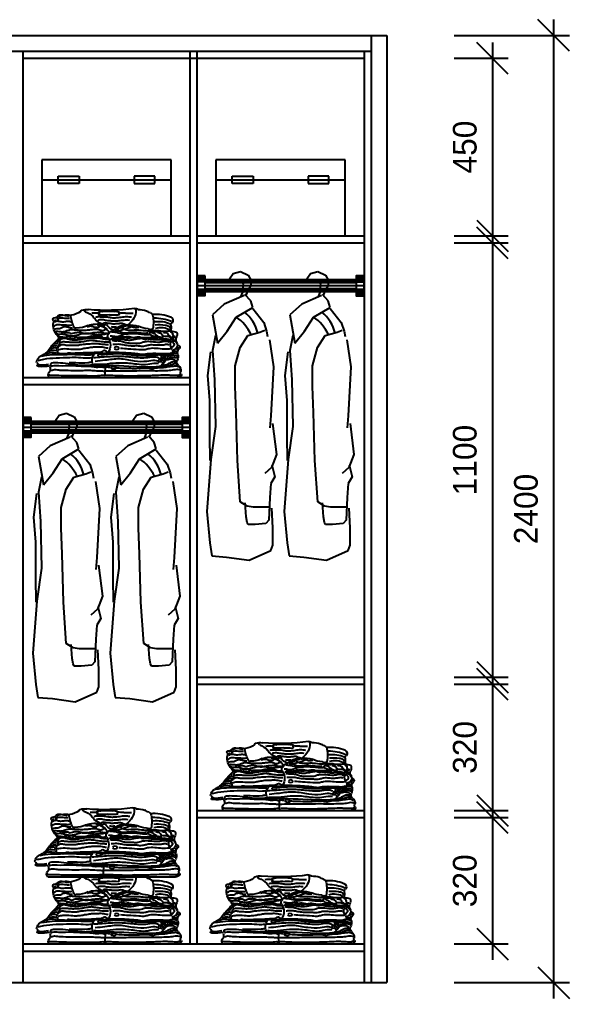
# Model space of a CAD drawing. Header units: millimetres. Extents: x 24776 to 57176, y -19492 to 15017.
# Drawn here: x 47528 to 48921, y -15086 to -12606 of the extents above; entities that cross this region are included whole.
import ezdxf

# ---------------------------------------------------------------- set-up
doc = ezdxf.new("R2010")
doc.units = ezdxf.units.MM
doc.header["$PDMODE"] = 3
doc.styles.add('RomanS', font='')
doc.styles.get('RomanS').set_extended_font_data('YouYuan')
doc.dimstyles.new('SC40', dxfattribs={"dimtxt": 60, "dimasz": 80, "dimexe": 40, "dimexo": 40, "dimgap": 40, "dimtad": 1, "dimdec": 0, "dimzin": 0, "dimdsep": 46, "dimtxsty": 'RomanS', "dimblk": 'OBLIQUE', "dimcen": 0, "dimdle": 40, "dimclrd": 9, "dimclre": 9, "dimclrt": 4, "dimadec": 0, "dimazin": 0, "dimtfac": 1, "dimtdec": 0, "dimtix": 1, "dimtmove": 2, "dimatfit": 1, "dimldrblk": 'DOT', "dimfxl": 1, "dimtolj": 1, "dimtzin": 0, "dimlwd": -1, "dimlwe": -1, "dimarcsym": 0})

# ---------------------------------------------------------------- blocks, each defined once
blk = doc.blocks.new('DGSDG')
at = {"color": 250}
blk.add_line((28855.8, 9393.3), (29179.5, 9393.3), dxfattribs=at)
at = {"color": 250, "extrusion": (0, 0, -1)}
for centre, major_axis, ratio, start_param, end_param in [((28899.5, 9528.9), (-38.6, 0), 0.6, 0.760482, 1.894535), ((28914.1, 9548.4), (4.71, 0), 0.6, 2.685317, 4.189149), ((28901.5, 9574.1), (40.1, 0), 0.6, 0.635897, 1.31071), ((28944.7, 9558.2), (11.3, 0), 0.6, 3.381071, 4.078779), ((28948.9, 9554.5), (18.8, 0), 0.6, 4.095246, 5.050311), ((28949.5, 9561.6), (4.3, 0), 0.6, 2.085511, 4.197675), ((28922.4, 9533.5), (-49.8, 0), 0.6, 2.096627, 2.654229), ((28999.9, 9761.1), (329.7, 0), 0.6, 1.351868, 1.707072), ((28971.6, 9530.6), (-44.4, 0), 0.6, 1.379843, 1.76175), ((28982.2, 9558.7), (-1.38, 0), 0.6, -0.42138, 2.094495), ((28966.8, 9555.3), (15, 0), 0.6, -0.348353, 0.265583), ((28983.2, 9552.4), (-2.1, 0), 0.6, 4.68468, 6.665416), ((28984.4, 9563.9), (7.66, 0), 0.6, 0.998025, 1.774457), ((28991.3, 9610.1), (-98.5, 0), 0.6, 4.536959, 4.793194), ((28991.3, 9558.9), (3.33, 0), 0.6, 3.76731, 4.712234), ((29004.1, 9513.6), (-79.9, 0), 0.6, 1.408843, 1.767886), ((29018.3, 9507.2), (-75.1, 0), 0.6, 1.439506, 1.7308), ((29031.4, 9589.2), (-49, 0), 0.6, -1.539129, -1.331046), ((29030.5, 9558.4), (2.26, 0), 0.6, 4.449789, 6.427564), ((29031, 9552.7), (1.8, 0), 0.6, 0.148047, 1.988463), ((29063.7, 9555.5), (-31.3, 0), 0.6, -0.159129, 0.145961), ((29046.1, 9600.5), (-73.7, 0), 0.6, 4.67242, 4.887647), ((29064.6, 9301.9), (424.3, 0), 0.6, 4.675804, 4.721218), ((28981.1, 9561.4), (-93.7, 0), 0.6, 3.111741, 3.818408), ((29073.1, 9563), (8.52, 0), 0.6, 4.533434, 5.74406), ((29068.8, 9564.2), (-6.23, 0), 0.6, 2.39785, 3.456917), ((29079.5, 9536.1), (49.2, 0), 0.6, -1.553735, -1.102052), ((29129.5, 9574.5), (-34.3, 0), 0.6, -1.025366, -0.630599), ((29101.9, 9549.4), (16, 0), 0.6, -0.909857, -0.035716), ((29124.6, 9514.3), (66.4, 0), 0.6, 4.584693, 5.329414), ((28887.7, 9533.1), (231.8, 0), 0.6, -0.119697, 0.119697), ((28961, 9526.1), (-95.8, 0), 0.6, -0.50542, 0.116526), ((28871.4, 9540.7), (7.02, 0), 0.6, 2.537605, 4.744275), ((28847.7, 9535.2), (18.6, 0), 0.6, -0.281717, 0.211732), ((29184.4, 9566.4), (-276.3, 0), 0.6, -0.28959, -0.11646), ((28922.5, 9547.7), (49.2, 0), 0.6, 0.881035, 1.537572), ((28976.7, 9503.1), (42.9, 0), 0.6, 4.149764, 5.079971), ((29034.1, 9562.2), (72, 0), 0.6, 2.193737, 2.794221), ((28965.5, 9502.6), (-41.8, 0), 0.6, 1.866978, 2.971877), ((28998.1, 9522.3), (8.35, 0), 0.6, 4.180699, 4.984857), ((28999.9, 9526), (2.05, 0), 0.6, -1.356278, 0.12301), ((29038.1, 9532.7), (38, 0), 0.6, 2.127745, 2.83641), ((29074.3, 9489), (69.3, 0), 0.6, 3.767111, 4.305288), ((29064.8, 9495.5), (-49.4, 0), 0.6, 0.525409, 1.275836), ((29049.2, 9524.9), (-4.48, 0), 0.6, 1.010019, 2.256322), ((29059.9, 9500.5), (-43.2, 0), 0.6, 1.437369, 2.079486), ((29119, 9496.7), (-79.7, 0), 0.6, 1.595934, 2.188731), ((29131.2, 9504.3), (52.1, 0), 0.6, 4.554845, 5.339055), ((29134.4, 9498.5), (47.9, 0), 0.6, 4.500863, 5.025449), ((29148.6, 9518.4), (-12.4, 0), 0.6, 1.613254, 3.291382), ((29148.4, 9537.8), (20.9, 0), 0.6, -0.797504, 0.468768), ((29028.5, 9520.6), (-135.7, 0), 0.6, 3.080155, 3.2658), ((29183.8, 9525.7), (20, 0), 0.6, 3.135456, 3.709418), ((28922.4, 9519.6), (-2.96, 0), 0.6, 4.099044, 6.00387), ((29031.9, 9498.5), (-28.2, 0), 0.6, -0.285248, 1.060306), ((28922.4, 9658.1), (-268.7, 0), 0.6, 4.152304, 4.325646), ((29113.5, 9547.6), (52.3, 0), 0.6, 1.703906, 2.244438), ((29105.5, 9510), (-11, 0), 0.6, 1.6711, 2.290225), ((29117.7, 9504.5), (7.34, 0), 0.6, 2.901634, 4.546018), ((29124.9, 9506), (15, 0), 0.6, 1.501023, 2.851737), ((29114.8, 9516.3), (-3.06, 0), 0.6, 3.013049, 5.443362), ((29115.8, 9505.7), (-2.52, 0), 0.6, 1.090784, 2.811329), ((27582.6, 25182.6), (-26167.8, 0), 0.6, 4.651954, 4.653738), ((29079.8, 9478.7), (-59.7, 0), 0.6, 2.268558, 2.54743), ((29138.3, 9503.9), (-27.1, 0), 0.6, 1.048937, 2.53218), ((29163.9, 9514.7), (-43.6, 0), 0.6, -1.095548, -0.653622), ((29164.7, 9495.6), (24.9, 0), 0.6, 4.648529, 5.288378), ((29138.4, 9501.8), (-41.2, 0), 0.6, 2.880196, 3.462908), ((29363.8, 9308.4), (-572.2, 0), 0.6, 0.494199, 0.564323), ((28873.7, 9464.4), (-16.5, 0), 0.6, 0.85469, 1.757629), ((28876.3, 9474.7), (9.38, 0), 0.6, 3.633387, 4.938674), ((28877.8, 9482.1), (-5.18, 0), 0.6, 0.850286, 1.77701), ((28818, 9483.9), (-63.9, 0), 0.6, 2.75662, 3.601404), ((28923.7, 9475), (86.9, 0), 0.6, -0.36745, 0.363063), ((29116.9, 9478.8), (-31.8, 0), 0.6, 1.859937, 2.423586), ((29171.9, 9513.3), (-48, 0), 0.6, -1.411439, -0.867678), ((29143.3, 9464.5), (44.9, 0), 0.6, -1.556128, -1.40779), ((29176.2, 9531.9), (72.7, 0), 0.6, 1.689356, 1.930986), ((29211.2, 9476.9), (48.6, 0), 0.6, 2.719778, 3.360369), ((29156.4, 9476.7), (15.7, 0), 0.6, -1.045558, 0.937478), ((29154.2, 9474.9), (26.4, 0), 0.6, -1.038806, 1.007372), ((29214.7, 9489.5), (37.9, 0), 0.6, 2.676453, 3.336194), ((29177.3, 9469.4), (9.49, 0), 0.6, -0.966487, 0.564903), ((28780.4, 9485.3), (83, 0), 0.6, 0.287078, 0.889587), ((28864.2, 9441.7), (-25.4, 0), 0.6, 0.800784, 1.942922), ((28866, 9452.5), (-16.6, 0), 0.6, 0.728775, 2.067696), ((28868.7, 9460.8), (-13.5, 0), 0.6, 0.726538, 2.003358), ((28880.9, 9464.9), (6.53, 0), 0.6, 2.597848, 3.685337), ((28861.8, 9458.8), (15.1, 0), 0.6, -0.463967, 0.250344), ((28880.6, 9456.2), (4.29, 0), 0.6, 1.465541, 3.285344), ((28923.5, 9855.5), (-671.1, 0), 0.6, 4.617037, 4.775549), ((29025.3, 9437.2), (61.4, 0), 0.6, 2.829197, 3.574148), ((28984.6, 9449.3), (6.28, 0.05), 0.426789, -0.012855, 6.27033), ((28997.9, 9511.6), (95.6, 0), 0.6, 1.492525, 1.6813), ((29026.9, 9342.5), (-187.9, 0), 0.6, 1.45589, 1.79537), ((29096.9, 9566.1), (-191.7, 0), 0.6, 4.579298, 4.860068), ((29128.2, 9434.8), (29.5, 0), 0.6, 4.513982, 5.313437), ((29151.8, 9460.7), (20, 0), 0.6, 0.887156, 1.921343), ((29169.7, 9441.2), (-13.9, 0), 0.6, 0.763018, 2.431857), ((29143.5, 9459.6), (-25, 0), 0.6, 2.773775, 3.718473), ((29172.7, 9450.2), (8.05, 0), 0.6, 4.04843, 5.876406), ((29173.4, 9455.2), (7.9, 0), 0.6, 4.288428, 5.61915), ((29168.3, 9460.3), (-12.8, 0), 0.6, 2.328385, 2.929411), ((29211.6, 9456.8), (30.8, 0), 0.6, 2.891341, 3.686208), ((29097.4, 9447.8), (84.7, 0), 0.6, -0.087329, 0.221676), ((29179.1, 9466.6), (5.28, 0), 0.6, 5.015104, 6.289783), ((28829.7, 9432.7), (-6.61, 0), 0.6, -0.397903, 0.397903), ((28858.2, 9432.6), (-34.7, 0), 0.6, 0.078736, 0.742902), ((28814.6, 9426.8), (-11.6, 0), 0.6, 2.464508, 3.57965), ((28849.3, 9425.8), (-9.25, 0), 0.6, 2.915659, 3.843526), ((28868.8, 9424.1), (-11.5, 0), 0.6, 0.434973, 1.699971), ((28873.3, 9351.5), (132.5, 0), 0.6, 4.689095, 5.09432), ((28945.6, 9477.4), (-89.8, 0), 0.6, 4.489445, 4.969591), ((28969.4, 9425.7), (2.55, 0), 0.6, 1.422134, 3.202642), ((28984.6, 9012.1), (-687, 0), 0.6, 1.549258, 1.694861), ((29159.3, 9435.5), (26, 0), 0.6, 2.813373, 3.61459), ((29136.3, 9449.2), (15, 0), 0.6, 0.137596, 1.618939), ((29136.1, 9430.1), (6.39, 0), 0.6, 4.645263, 6.666943), ((29139.5, 9433.9), (-6.91, 0), 0.6, 1.167222, 3.406747), ((29039.7, 9463.4), (120, 0), 0.6, 0.208869, 0.597279), ((29139.8, 9445.6), (-6.11, 0), 0.6, 2.096266, 4.098026), ((29145.7, 9438.3), (-3.59, 0), 0.6, 1.543998, 3.321229), ((29148.5, 9440.9), (3.53, 0), 0.6, 3.888267, 6.141131), ((29163.7, 9432.6), (-12.9, 0), 0.6, 0.743266, 2.730483), ((29168.9, 9433.9), (18, 0), 0.6, 4.021659, 5.327737), ((29202.3, 9432.1), (-23.5, 0), 0.6, -0.545346, 0.323874), ((29150.1, 9411.5), (39, 0), 0.6, -0.603745, 0.136334), ((28829.1, 9423.3), (-4.08, 0), 0.6, 4.490146, 6.504713), ((28838, 9459.1), (64.2, 0), 0.6, 1.280152, 1.695277), ((28879.5, 9400.7), (26.5, 0), 0.6, 2.818376, 3.75704), ((28800.5, 9412.9), (57.6, 0), 0.6, -0.210186, 0.087803), ((29158, 9408.2), (160.7, 0), 0.6, 3.009149, 3.289551), ((29018.5, 9417.5), (-6.72, 0.21), 0.395557, 3.180472, 9.463657), ((29102, 9522.6), (-172.1, 0), 0.6, 4.524584, 4.901969), ((29135.1, 9423.4), (-3.99, 0), 0.6, 3.379394, 4.956289), ((29179.5, 9399.8), (10.9, 0), 0.6, -0.332767, 1.570796), ((29199.4, 9405.7), (-11.5, 0), 0.6, -0.583665, 0.388495), ((28864.8, 9396.5), (-10.4, 0), 0.6, -0.533186, -0.130281)]:
    blk.add_ellipse(centre, major_axis=major_axis, ratio=ratio, start_param=start_param, end_param=end_param, dxfattribs=at)
for centre, major_axis in [((29021.7, 9491.9), (-5.69, 0)), ((29026.1, 9467.5), (-5.38, 0))]:
    blk.add_ellipse(centre, major_axis=major_axis, ratio=0.6, dxfattribs=at)
at = {"color": 250}
for points, knots in [([(28905.2, 9548), (28901.5, 9548.8), (28894.1, 9550.4), (28877, 9552.6), (28875.9, 9544.9), (28875.3, 9540.1)], [0, 0, 0, 0, 15.410178, 30.610672, 54.180189, 54.180189, 54.180189, 54.180189]), ([(28867.5, 9523.1), (28869.6, 9524.9), (28873.3, 9528.2), (28882.1, 9527.6), (28888.6, 9526.4), (28895.4, 9526.9), (28901.7, 9526.2), (28907.9, 9525.7), (28911.5, 9526.4), (28913.4, 9526.7)], [0, 0, 0, 0, 13.013827, 22.219279, 30.502364, 38.624822, 47.356106, 54.416336, 61.640547, 61.640547, 61.640547, 61.640547]), ([(28868.4, 9540.5), (28870.2, 9538.3), (28875.4, 9532.2), (28878, 9545.6), (28890, 9544.3), (28897.3, 9543.5), (28903, 9543.3), (28905.9, 9543.3), (28906.5, 9543.3)], [0, 0, 0, 0, 11.370141, 31.16063, 40.922585, 51.33831, 60.019146, 62.185134, 62.185134, 62.185134, 62.185134]), ([(28913.7, 9533), (28910.5, 9533.9), (28904.4, 9535.7), (28895.5, 9534.3), (28886.7, 9533.1), (28880, 9535.9), (28872, 9535.5), (28869.8, 9533.6), (28868.8, 9532.7)], [0, 0, 0, 0, 12.994576, 24.481301, 33.212585, 45.713197, 53.371012, 59.888902, 59.888902, 59.888902, 59.888902]), ([(28951.5, 9522), (28955.4, 9523.1), (28962.5, 9525.1), (28969.2, 9520.7), (28975.1, 9520.8), (28978.7, 9520.5), (28982.4, 9521.6), (28984.3, 9525.2), (28991.5, 9524.6), (28995.3, 9524), (28996.6, 9523.8)], [0, 0, 0, 0, 14.448424, 26.07306, 31.515, 35.846979, 39.478933, 45.924968, 56.195136, 61.187327, 61.187327, 61.187327, 61.187327]), ([(29064.2, 9545.7), (29062, 9546), (29055.5, 9546.8), (29043.8, 9547), (29031.9, 9544.2), (29021.4, 9543.8), (29014.1, 9543.9), (29006.5, 9545.3), (28997.3, 9546.9), (28986.5, 9546.1), (28978.8, 9547), (28974.5, 9546), (28973.3, 9545.4), (28972.8, 9545.1)], [0, 0, 0, 0, 8.283087, 25.0695, 42.929948, 55.431313, 64.112149, 70.285863, 85.26243, 99.341355, 110.712795, 113.628561, 116.335351, 116.335351, 116.335351, 116.335351]), ([(29059.8, 9537.6), (29057.1, 9538.2), (29053.2, 9538.9), (29046.7, 9538.2), (29041, 9537.8), (29034.8, 9536.8), (29029, 9536.2), (29021.4, 9536.4), (29014.7, 9536), (29006.5, 9536.8), (28999.9, 9537.4), (28991, 9539.5), (28983.5, 9539.4), (28979.5, 9537.9), (28978.8, 9537.6)], [0, 0, 0, 0, 10.513654, 14.879295, 24.7605, 31.984714, 39.106877, 46.687838, 60.225267, 64.054177, 77.85932, 85.224023, 99.884445, 103.041292, 103.041292, 103.041292, 103.041292]), ([(29046.8, 9527.2), (29044.7, 9528.3), (29041.2, 9530.1), (29034.8, 9530.1), (29030.8, 9528.8), (29026.3, 9529.2), (29021.8, 9528.4), (29016.5, 9528.2), (29012.2, 9529.9), (29006.6, 9529.5), (29001.2, 9531.1), (28994.9, 9531.8), (28992.4, 9529.9), (28991.2, 9529.6), (28991, 9529.6)], [0, 0, 0, 0, 10.275798, 16.773765, 22.426827, 26.758805, 33.346274, 39.844241, 45.675768, 52.196226, 59.56093, 68.76638, 72.232689, 73.443341, 73.443341, 73.443341, 73.443341]), ([(29081.5, 9519.7), (29078.9, 9519.5), (29073.3, 9519.1), (29065.4, 9520.3), (29061.6, 9525.2), (29053.8, 9522.7), (29051.2, 9524.9), (29050.3, 9525.7)], [0, 0, 0, 0, 9.761958, 21.351918, 27.936664, 38.22511, 43.583744, 43.583744, 43.583744, 43.583744]), ([(28868.4, 9514.8), (28870.2, 9516), (28873.8, 9518.5), (28882.8, 9516.6), (28887.6, 9520.4), (28893.2, 9522.7), (28899, 9522.2), (28903.5, 9520.9), (28906.9, 9519.6), (28909.5, 9519.4), (28911.4, 9519.4), (28913, 9519.4), (28914.1, 9519.4), (28914.7, 9519.4)], [0, 0, 0, 0, 9.638456, 18.843908, 29.671066, 35.984762, 43.58501, 50.127143, 54.969751, 58.263485, 59.887976, 62.053964, 64.219952, 64.219952, 64.219952, 64.219952]), ([(28870.1, 9507), (28870.6, 9508.4), (28871.4, 9510.8), (28877.5, 9510.2), (28881.9, 9510), (28886.2, 9509.2), (28890.2, 9509.2), (28895.1, 9510.1), (28900.4, 9512.1), (28905.9, 9514.5), (28912, 9514.9), (28916.9, 9514.6), (28921.2, 9513.9), (28928, 9513.6), (28938.4, 9513.4), (28950.9, 9513.3), (28961, 9514.7), (28969.7, 9515.4), (28976.1, 9515.9), (28982, 9515), (28985.1, 9513.4), (28988.8, 9512.2), (28993.1, 9512.4), (28995, 9514.3), (28998.3, 9515.5), (29001.3, 9515.8), (29003.1, 9515.8), (29003.5, 9515.8)], [0, 0, 0, 0, 7.748497, 12.62197, 20.279787, 25.271976, 29.062455, 35.236168, 43.966014, 52.695858, 59.818024, 66.338482, 71.33067, 76.234094, 91.94683, 110.365685, 123.006798, 130.664615, 143.130799, 147.072745, 152.928646, 158.261146, 162.626786, 167.219903, 171.39867, 176.650831, 178.275325, 178.275325, 178.275325, 178.275325]), ([(28872.7, 9505.3), (28874.7, 9504.6), (28878.7, 9503.1), (28888.8, 9502.2), (28889.1, 9510.4), (28895.2, 9507.4), (28899.7, 9506.5), (28906.1, 9508.7), (28911.5, 9503), (28919.9, 9507.6), (28927, 9507.9), (28933.3, 9508.1), (28937.1, 9507.2), (28940.8, 9506.1), (28944.7, 9504.5), (28949.2, 9504.4), (28954.5, 9504.2), (28958.6, 9505.2), (28963, 9506), (28966.9, 9507.3), (28971.5, 9507.1), (28976.1, 9507.5), (28980.2, 9508.1), (28984.8, 9508.1), (28988.5, 9507.6), (28991.1, 9506.9), (28992.7, 9506.1), (28996.3, 9505.8), (29000.5, 9504.8), (29005.5, 9506.4), (29007.8, 9505.4), (29009.2, 9504.9)], [0, 0, 0, 0, 9.139361, 18.360703, 30.592084, 36.645341, 40.587289, 48.781524, 59.214909, 68.177138, 82.625562, 86.416041, 91.552769, 97.606026, 101.970949, 109.093113, 113.966589, 121.850483, 125.274966, 131.106493, 138.166724, 141.995631, 148.583103, 153.998073, 158.990264, 162.622217, 164.574184, 166.806743, 176.075588, 180.421973, 185.95505, 185.95505, 185.95505, 185.95505]), ([(28876.6, 9499.4), (28877.3, 9500.3), (28880.2, 9504.1), (28891.1, 9503.6), (28899.3, 9501.5), (28906, 9499.1), (28914.5, 9498.8), (28922.7, 9499.8), (28929.6, 9501.6), (28936.4, 9503.6), (28943.7, 9505.4), (28952.5, 9505.9), (28960.8, 9504.9), (28967.3, 9503.2), (28972.4, 9501.4), (28979.9, 9501.8), (28989.5, 9502.3), (28997.3, 9503.6), (29001.4, 9504.3)], [0, 0, 0, 0, 6.311573, 24.793905, 30.625432, 40.797924, 53.299289, 61.582376, 72.039443, 81.001671, 90.253965, 101.676786, 113.252384, 121.499307, 128.538028, 134.494498, 149.204765, 164.832657, 164.832657, 164.832657, 164.832657]), ([(28877.2, 9498.3), (28879.8, 9497.3), (28884.7, 9495.3), (28892.1, 9496.5), (28900.1, 9492.1), (28899.6, 9501.9), (28906.8, 9496.9), (28912.1, 9498.5), (28917.1, 9497.1), (28923, 9500.6), (28924.1, 9492.6), (28930.2, 9496), (28935.3, 9495.3), (28941.4, 9495.6), (28947.8, 9495.2), (28954.5, 9496.1), (28959.6, 9499), (28966.4, 9498.1), (28971.7, 9497.6), (28975.7, 9496), (28979.2, 9494.9), (28982.9, 9494.6), (28988.7, 9494.9), (28995.8, 9493.2), (29001.4, 9494.5), (29003.5, 9495)], [0, 0, 0, 0, 11.144808, 20.951654, 27.493787, 39.637008, 46.420836, 54.543294, 59.446718, 65.278246, 76.035753, 81.86728, 87.282253, 95.404708, 104.61016, 111.30783, 120.511827, 128.652286, 135.349956, 140.924071, 146.256573, 150.08548, 154.417459, 168.05187, 176.547464, 176.547464, 176.547464, 176.547464]), ([(29117, 9494.4), (29110.6, 9493.9), (29095.9, 9492.6), (29074.3, 9497.6), (29050, 9488.6), (29040.4, 9503), (29027.1, 9494), (29017.3, 9498.3), (29011.5, 9498.3), (29009.6, 9498.3)], [0, 0, 0, 0, 23.881114, 54.864803, 85.309102, 102.364015, 119.972215, 134.551768, 141.611998, 141.611998, 141.611998, 141.611998]), ([(29026, 9521.2), (29024.5, 9521.1), (29021.7, 9521), (29017.2, 9521), (29014.3, 9521.1), (29012.6, 9521.2)], [0, 0, 0, 0, 5.980995, 10.312974, 16.833429, 16.833429, 16.833429, 16.833429]), ([(29109.6, 9501.7), (29107.3, 9501.5), (29095.8, 9500.4), (29078.5, 9503.9), (29059.2, 9504.1), (29048.6, 9502.4), (29037.8, 9503.5), (29028.1, 9507.3), (29017.7, 9507.9), (29013.5, 9508.2)], [0, 0, 0, 0, 8.731284, 43.727605, 65.928989, 80.639258, 83.932992, 106.557459, 122.492241, 122.492241, 122.492241, 122.492241]), ([(29106.2, 9505.4), (29102.1, 9505.1), (29090.5, 9504.1), (29072.4, 9508.9), (29055.9, 9505.5), (29045.7, 9505.6), (29038.2, 9506), (29035.5, 9511), (29027.6, 9511.6), (29024.2, 9512.7), (29022.1, 9513.5)], [0, 0, 0, 0, 15.200493, 43.776384, 69.432999, 77.01396, 82.536017, 96.315363, 101.968427, 110.930654, 110.930654, 110.930654, 110.930654]), ([(29139.8, 9509.7), (29136.6, 9510.5), (29127, 9513), (29109.3, 9509.9), (29092.5, 9511.8), (29076.6, 9513.4), (29065.4, 9512.5), (29053, 9512.2), (29044.3, 9514.7), (29039.8, 9520.2), (29034.2, 9521), (29030.9, 9521.4)], [0, 0, 0, 0, 12.675583, 38.484296, 64.901483, 76.574329, 98.67978, 106.56566, 123.262542, 131.14482, 143.140371, 143.140371, 143.140371, 143.140371]), ([(29130, 9507.7), (29131.7, 9507.3), (29134.6, 9506.6), (29141.8, 9504.9), (29141, 9497.6), (29152.6, 9498.5), (29162.9, 9497), (29167, 9486.5), (29172.1, 9489.8), (29173.3, 9490.6)], [0, 0, 0, 0, 7.038721, 11.945113, 27.676838, 35.83686, 49.223246, 67.737058, 73.42162, 73.42162, 73.42162, 73.42162]), ([(29144.7, 9508.3), (29146.1, 9507.8), (29148.5, 9507.1), (29155.3, 9507.2), (29155.8, 9500.9), (29161.1, 9498.4), (29166.7, 9491.7), (29169.9, 9500), (29168.7, 9491.4), (29171.8, 9492.7), (29172.5, 9493)], [0, 0, 0, 0, 5.831528, 10.216597, 22.804167, 33.313043, 42.499273, 48.819796, 58.270238, 60.675062, 60.675062, 60.675062, 60.675062]), ([(29163.1, 9510.5), (29163.5, 9508.9), (29163.9, 9507), (29169.5, 9506.1), (29167, 9502.4), (29169.7, 9499.5), (29172.6, 9498), (29174.3, 9493.9), (29174, 9497.2), (29173.8, 9499.2)], [0, 0, 0, 0, 8.735131, 10.496313, 19.758723, 25.088672, 30.501169, 35.124826, 43.000529, 43.000529, 43.000529, 43.000529]), ([(28880.9, 9473.2), (28882.7, 9474.8), (28886.4, 9478), (28894.7, 9476.2), (28900.4, 9475.1), (28906.1, 9475.4), (28912.5, 9474.9), (28920.6, 9475.1), (28928.1, 9474.9), (28933.4, 9476.8), (28939.3, 9477.1), (28947.7, 9478), (28957.7, 9479), (28969.2, 9479.1), (28978.3, 9479.7), (28986.2, 9477.7), (28994.1, 9477.3), (29001.1, 9477.1), (29005.2, 9477.1), (29005.7, 9477.1)], [0, 0, 0, 0, 10.717269, 21.668199, 28.365869, 33.780839, 42.461675, 52.750121, 64.172943, 69.505444, 75.559427, 85.975152, 101.827032, 113.211341, 129.465264, 134.60199, 145.017715, 159.107037, 160.731528, 160.731528, 160.731528, 160.731528]), ([(28882.7, 9495.1), (28883.5, 9494.9), (28887.5, 9493.9), (28893.4, 9495.8), (28899.3, 9494.3), (28903.7, 9493.1), (28908.9, 9492.3), (28913.7, 9492.5), (28919.7, 9489.7), (28922.7, 9500.5), (28931.6, 9489.3), (28938.6, 9494.1), (28945.4, 9494.7), (28951.1, 9495.7), (28957.1, 9494.9), (28962.9, 9493.5), (28971.1, 9494.9), (28979.3, 9498.3), (28989, 9497.1), (28992.4, 9493.6), (28997, 9493.2), (28999.8, 9493.2), (29001.4, 9493.3)], [0, 0, 0, 0, 3.412852, 15.914218, 21.050945, 26.882473, 34.106686, 40.694155, 44.817618, 57.561421, 71.83099, 82.495991, 86.961105, 97.912035, 103.966018, 109.619082, 121.194679, 133.565067, 146.435722, 152.559876, 157.02499, 162.981457, 162.981457, 162.981457, 162.981457]), ([(28883.1, 9481.8), (28884.7, 9482.6), (28887.7, 9484.2), (28893.4, 9484.2), (28898.1, 9483.8), (28902.8, 9483.6), (28908.2, 9482.9), (28914.4, 9482.4), (28921.4, 9482.9), (28927.3, 9483), (28933.1, 9483.3), (28939.4, 9484.1), (28946.2, 9485.7), (28954.1, 9486.6), (28960.7, 9488.2), (28967, 9487.2), (28972.8, 9486.4), (28979.5, 9485.4), (28987, 9484.3), (28994.4, 9483.9), (29001.5, 9483.5), (29006, 9483.6), (29008.3, 9483.6)], [0, 0, 0, 0, 7.807866, 14.328324, 20.309319, 25.751261, 31.805246, 41.074092, 49.214554, 57.89539, 63.337329, 71.090146, 81.878702, 90.808928, 101.322582, 107.376565, 114.600778, 123.531004, 133.515383, 143.322228, 151.462688, 160.126643, 160.126643, 160.126643, 160.126643]), ([(28884, 9488.8), (28884.8, 9489.9), (28886.3, 9491.8), (28891, 9493), (28896.1, 9494.5), (28899.8, 9491.9), (28904.1, 9490.9), (28908, 9489.9), (28912.3, 9488.9), (28916.2, 9489), (28919.9, 9488.5), (28924, 9488.6), (28928.5, 9488.9), (28933.5, 9490), (28938, 9491.1), (28944.4, 9492.2), (28951.2, 9493.2), (28957.9, 9494), (28962.8, 9493.5), (28967.8, 9493.2), (28973.9, 9492.4), (28980.4, 9494.9), (28987.8, 9494), (28991.3, 9491), (28996.8, 9491), (29001.1, 9489.9), (29003.5, 9491), (29003.9, 9491.2)], [0, 0, 0, 0, 7.05667, 12.630787, 18.804498, 25.863305, 30.70591, 36.53744, 41.674165, 47.655163, 50.948897, 55.82237, 62.944537, 68.081262, 75.622751, 81.275816, 92.964685, 101.695966, 106.59939, 111.502812, 120.724154, 128.773438, 138.757817, 145.690431, 149.519342, 158.740681, 160.692649, 160.692649, 160.692649, 160.692649]), ([(28884.8, 9490.6), (28886.1, 9491.6), (28889, 9493.7), (28895.9, 9492.7), (28901.7, 9491.9), (28907.8, 9491.1), (28914.6, 9489.8), (28922.5, 9489.7), (28930.6, 9488.9), (28938.2, 9490.4), (28946.7, 9491.9), (28954.6, 9493.3), (28964.3, 9494.2), (28972.2, 9494.6), (28980.7, 9493.7), (28987.7, 9492.7), (28993.6, 9491.5), (28999.2, 9490.2), (29002.5, 9490.3), (29004.8, 9490.3)], [0, 0, 0, 0, 7.28277, 15.963606, 23.187819, 30.412033, 39.342256, 49.687463, 59.990129, 69.446616, 79.041425, 93.620978, 100.20845, 115.921186, 123.043352, 132.49984, 142.773292, 146.197776, 154.878612, 154.878612, 154.878612, 154.878612]), ([(29144.3, 9492.9), (29141.5, 9494), (29133.4, 9497.1), (29122.5, 9488.2), (29108.8, 9493.5), (29095.8, 9486.8), (29086.1, 9498.8), (29067.7, 9492.3), (29048.4, 9495.9), (29032.3, 9485.8), (29018.4, 9490.9), (29012, 9490.3), (29010.9, 9490.1)], [0, 0, 0, 0, 11.16205, 32.671923, 47.451691, 62.181099, 80.967705, 103.87095, 125.537594, 153.15167, 173.010152, 177.375795, 177.375795, 177.375795, 177.375795]), ([(29149.9, 9489), (29146.3, 9488.9), (29137.1, 9488.4), (29123.3, 9487.9), (29110.6, 9490.1), (29097.4, 9492.4), (29081.7, 9491.6), (29067.4, 9487.5), (29053.5, 9487.1), (29041.2, 9489.5), (29027.9, 9491.9), (29018.4, 9493.3), (29013.9, 9494)], [0, 0, 0, 0, 13.580617, 34.699006, 51.379667, 62.542448, 86.42356, 108.000672, 121.548913, 137.176805, 156.366423, 173.702017, 173.702017, 173.702017, 173.702017]), ([(29160.3, 9481.8), (29158.9, 9482.8), (29154.6, 9485.8), (29144.2, 9483.7), (29131.4, 9481.4), (29117.1, 9483.7), (29102.3, 9484.5), (29092.1, 9482.3), (29083.7, 9478.8), (29074.2, 9479.9), (29063.2, 9479.6), (29051.6, 9480.1), (29041.3, 9483.5), (29032.9, 9485.9), (29024.9, 9485.6), (29019, 9485.6), (29015.3, 9486.7), (29014.3, 9487)], [0, 0, 0, 0, 8.047334, 23.295908, 34.458689, 59.514065, 76.309195, 89.494495, 99.179709, 113.258634, 123.54708, 141.009648, 155.303811, 167.978877, 174.476844, 185.360725, 189.484187, 189.484187, 189.484187, 189.484187]), ([(29159, 9475.3), (29157.8, 9475.8), (29153.7, 9477.5), (29145.3, 9475.1), (29134.7, 9474.6), (29122.9, 9475.1), (29111.1, 9476.5), (29103.4, 9473.7), (29097, 9472.5), (29090.1, 9471.4), (29080.5, 9473.6), (29070.1, 9472.8), (29058.1, 9473.2), (29046.6, 9474.6), (29033.8, 9477.8), (29023.5, 9477.1), (29017.7, 9476.7), (29016.5, 9476.6)], [0, 0, 0, 0, 5.574115, 17.682082, 30.779007, 45.979503, 62.233426, 73.395476, 78.532203, 87.346923, 99.45489, 115.699806, 126.002472, 144.268915, 159.516734, 177.394332, 181.759973, 181.759973, 181.759973, 181.759973]), ([(29130, 9492.2), (29123.9, 9493.4), (29112.9, 9495.5), (29098.1, 9492.2), (29085, 9491.9), (29071.5, 9492.1), (29060.6, 9496.8), (29044.3, 9495.7), (29034.3, 9493.5), (29027.4, 9491.9)], [0, 0, 0, 0, 23.151195, 41.947701, 57.148194, 72.396768, 91.587244, 104.053427, 131.77385, 131.77385, 131.77385, 131.77385]), ([(28965.9, 9450.4), (28961.5, 9450.2), (28946.4, 9449.8), (28920.6, 9451.6), (28890.8, 9450.8), (28862, 9451.1), (28844.6, 9448.1), (28835.5, 9446.6)], [0, 0, 0, 0, 16.511189, 56.637248, 96.711421, 128.555957, 163.93538, 163.93538, 163.93538, 163.93538]), ([(28877.9, 9463.9), (28881.9, 9464.8), (28892.2, 9467.3), (28906.3, 9465.6), (28918, 9464.8), (28925.1, 9464.8), (28931.5, 9465.1), (28937.5, 9465.6), (28942.4, 9467.4), (28948, 9467.7), (28953.7, 9468.8), (28961.4, 9470.1), (28969.1, 9470.7), (28977.8, 9470.5), (28985.5, 9471.2), (28993.4, 9470.2), (28999.4, 9468.8), (29003.2, 9468.3), (29004.8, 9468)], [0, 0, 0, 0, 15.924846, 40.886555, 51.770436, 60.434391, 67.494619, 75.777706, 82.816426, 88.338483, 96.744381, 105.15028, 118.247204, 125.828165, 137.753385, 147.100872, 155.662083, 161.835797, 161.835797, 161.835797, 161.835797]), ([(29165.3, 9456.1), (29164, 9455.1), (29161.5, 9453.2), (29155.6, 9452.8), (29149.1, 9452.8), (29140.6, 9453.5), (29130.9, 9453.4), (29119.9, 9454.1), (29111.6, 9453.2), (29102.8, 9452.9), (29093.7, 9449.6), (29082.8, 9453.6), (29073.9, 9453.6), (29067.2, 9454.2), (29061, 9454.6), (29053.1, 9455.3), (29045.3, 9455.7), (29037.3, 9456.1), (29031.1, 9456.4), (29024.4, 9456.4), (29017.7, 9456.3), (29011.3, 9456.4), (29004.5, 9456.2), (29001, 9459.3), (28994.1, 9462.3), (28990.5, 9459), (28985.7, 9456.4), (28977.3, 9456.8), (28964.5, 9455.9), (28952.2, 9455.3), (28941.2, 9455.5), (28935.2, 9455.1), (28928.4, 9454.2), (28920.7, 9454.8), (28912.8, 9453.5), (28901.2, 9456.4), (28902.4, 9448.7), (28891.2, 9451.3), (28881.1, 9453.6)], [0, 0, 0, 0, 7.612958, 14.622087, 20.98629, 32.288466, 46.493961, 57.275258, 73.497072, 77.930133, 90.208559, 110.30481, 119.657657, 123.604526, 135.445131, 143.338868, 153.178715, 164.968683, 173.305471, 176.732349, 189.950312, 198.272732, 201.210057, 214.524081, 219.563501, 228.964908, 232.78733, 244.14232, 257.396445, 282.406803, 289.750117, 298.616243, 305.055215, 315.825407, 326.117679, 339.825195, 342.36841, 368.053206, 368.053206, 368.053206, 368.053206]), ([(29138.3, 9441.8), (29139.5, 9443.1), (29142, 9445.8), (29136.1, 9451.7), (29121.8, 9448), (29100, 9448.2), (29068.1, 9447.8), (29035, 9455.1), (29009, 9451.7), (28995.4, 9451), (28991.4, 9450.8)], [0, 0, 0, 0, 8.764734, 18.762058, 33.128488, 57.822286, 103.909637, 150.169422, 186.384361, 201.319873, 201.319873, 201.319873, 201.319873]), ([(29163.4, 9465.7), (29157.6, 9465.3), (29139.6, 9464.1), (29116.4, 9469.7), (29097.4, 9462.3), (29078.7, 9464), (29058.1, 9465.2), (29042.7, 9466.4), (29036, 9467)], [0, 0, 0, 0, 21.686905, 68.305933, 81.88507, 102.461963, 135.709756, 160.829323, 160.829323, 160.829323, 160.829323]), ([(28962.6, 9442.9), (28959.8, 9442.5), (28948.8, 9441.1), (28930.6, 9443.9), (28903.4, 9443.4), (28873.9, 9442.5), (28846.2, 9440.4), (28831.3, 9436.9), (28826.5, 9435.8)], [0, 0, 0, 0, 10.463154, 41.80881, 68.329401, 112.312911, 152.954214, 172.059837, 172.059837, 172.059837, 172.059837]), ([(28827.5, 9426.5), (28828.7, 9426.1), (28836.8, 9423.8), (28845.9, 9425.7), (28853.7, 9427.3)], [0, 0, 0, 0, 5.145338, 33.398072, 33.398072, 33.398072, 33.398072]), ([(28961.6, 9431.9), (28958.9, 9431.3), (28946.4, 9428.9), (28927.4, 9430.4), (28911.8, 9430.2), (28906.2, 9430.2)], [0, 0, 0, 0, 10.725029, 48.740094, 69.660604, 69.660604, 69.660604, 69.660604]), ([(29132.9, 9442.1), (29130.7, 9443.1), (29122.7, 9446.8), (29099, 9440.8), (29067.7, 9443.8), (29029.3, 9448), (28995.9, 9444.7), (28974.7, 9443.5), (28967.3, 9443)], [0, 0, 0, 0, 9.867197, 36.532135, 83.864765, 129.633812, 181.305095, 209.474652, 209.474652, 209.474652, 209.474652]), ([(29132.3, 9429), (29128.4, 9429), (29117.3, 9429), (29099.8, 9423.9), (29072, 9427.4), (29042.4, 9431), (29008.9, 9428.6), (28985.7, 9425.2), (28972.1, 9426.3), (28969.4, 9426.5)], [0, 0, 0, 0, 14.401644, 41.388632, 69.520082, 117.690454, 154.559267, 195.352663, 205.634085, 205.634085, 205.634085, 205.634085]), ([(29131.1, 9434.8), (29128.6, 9435.4), (29119.4, 9437.6), (29099.6, 9432.3), (29068.8, 9433.9), (29034.5, 9442.7), (29000.5, 9437.1), (28980.1, 9434.8), (28971.8, 9433.9)], [0, 0, 0, 0, 9.933667, 36.066557, 75.065226, 124.083304, 170.755489, 202.374265, 202.374265, 202.374265, 202.374265]), ([(29177.4, 9430.9), (29175.7, 9431.6), (29171.6, 9433.4), (29163.8, 9431.4), (29157.9, 9428.5), (29152.2, 9425.4), (29146.6, 9422.8), (29142.1, 9422.5), (29140.3, 9422.4)], [0, 0, 0, 0, 7.48494, 18.009365, 27.914925, 36.653149, 46.850859, 53.547249, 53.547249, 53.547249, 53.547249]), ([(29180.1, 9426), (29178.7, 9426.7), (29175.8, 9428), (29170, 9427.1), (29164.1, 9425.3), (29158.5, 9422.6), (29150.6, 9420.4), (29144.8, 9420.4), (29141.3, 9420.4)], [0, 0, 0, 0, 6.307766, 12.753358, 20.827201, 30.962747, 39.837495, 52.655239, 52.655239, 52.655239, 52.655239]), ([(28996.8, 9398), (28994.9, 9398.1), (28990.5, 9398.5), (28978.7, 9396.7), (28955.9, 9397.2), (28923.6, 9397.1), (28889.7, 9397.4), (28869.5, 9398.8), (28856.8, 9398.1), (28855.7, 9399.7), (28855.5, 9400)], [0, 0, 0, 0, 6.940845, 16.451435, 45.254781, 91.473012, 139.094253, 167.897596, 176.093109, 177.948551, 177.948551, 177.948551, 177.948551]), ([(29009.6, 9418.5), (29008.2, 9418.6), (29004.5, 9418.7), (28999.1, 9420.2), (28994.1, 9417.3), (28987.3, 9420.8), (28978, 9417.9), (28959.9, 9422.1), (28937.6, 9420.5), (28908.4, 9424.1), (28885.8, 9420.8), (28866.5, 9424.1), (28860.9, 9421.4), (28859.9, 9420.9)], [0, 0, 0, 0, 5.287276, 14.151136, 19.481545, 26.834397, 40.99198, 53.692055, 96.99256, 123.704197, 163.57168, 184.883294, 189.643548, 189.643548, 189.643548, 189.643548]), ([(28860.4, 9411), (28861.9, 9411.8), (28867.3, 9414.6), (28878.7, 9412), (28895.7, 9411.7), (28916.4, 9411.1), (28939.5, 9411.1), (28956, 9412), (28970.3, 9410.5), (28982.4, 9410.3), (28992.3, 9409.6), (28996.3, 9409.3)], [0, 0, 0, 0, 7.140383, 25.73418, 39.340019, 72.291953, 102.459071, 126.261259, 134.088845, 156.589103, 171.625489, 171.625489, 171.625489, 171.625489]), ([(29187.5, 9411.5), (29185.6, 9412.2), (29179.1, 9414.5), (29166.6, 9410.9), (29149.5, 9410.2), (29130.2, 9409.5), (29109.2, 9409.9), (29081, 9409.9), (29052.2, 9409), (29021.7, 9409.2), (29005.8, 9409), (28997.3, 9408.9)], [0, 0, 0, 0, 8.031425, 27.176997, 46.18422, 73.436805, 99.218111, 124.708131, 179.472875, 207.280172, 239.082917, 239.082917, 239.082917, 239.082917]), ([(29188.2, 9401.2), (29187.2, 9400.5), (29183.4, 9397.9), (29173.9, 9398.2), (29163.8, 9398.4), (29150.5, 9399.7), (29137.3, 9398.7), (29121.9, 9398.2), (29104.2, 9397.3), (29077.3, 9397.2), (29053.1, 9396.4), (29032.2, 9397.6), (29020.8, 9397.6), (29010.4, 9398.6), (29005, 9398.3), (29001.8, 9398.3), (29000.7, 9398.3)], [0, 0, 0, 0, 5.732917, 21.258518, 31.413109, 44.527878, 71.201678, 80.77795, 102.550555, 137.907957, 181.647473, 192.977513, 216.484515, 224.353377, 232.469, 236.524233, 236.524233, 236.524233, 236.524233]), ([(29184.3, 9419.1), (29182.3, 9420.3), (29177.2, 9423), (29166.7, 9420.7), (29157.7, 9420.5), (29148.4, 9417.7), (29138.6, 9418.4), (29129.1, 9417.1), (29123.4, 9416.4), (29120.1, 9414.9), (29115.1, 9414.6), (29104.4, 9417.5), (29091.4, 9416.5), (29076.1, 9415.3), (29060.6, 9415.8), (29042.3, 9415.7), (29030.1, 9416.7), (29025.3, 9417.1)], [0, 0, 0, 0, 9.648081, 24.261358, 37.042863, 43.871383, 62.450085, 72.296615, 80.374037, 84.116507, 87.230281, 98.551467, 126.514345, 134.489539, 156.507554, 184.70435, 202.849615, 202.849615, 202.849615, 202.849615])]:
    blk.add_open_spline(points, degree=3, knots=knots, dxfattribs=at)
blk = doc.blocks.new('DFSTGDGSDGF')
at = {"color": 250}
for p, q in [((47399.1, 10411.1), (47417.8, 10416.2)), ((47417.8, 10416.2), (47437.4, 10407)), ((47389.8, 10397.7), (47399.1, 10411.1)), ((47390.9, 10389.3), (47389.8, 10397.7)), ((47408.5, 10394.7), (47403.6, 10389.3)), ((47418.7, 10392.6), (47408.5, 10394.7)), ((47425.3, 10383.4), (47418.7, 10392.6)), ((47437.4, 10407), (47444.9, 10393.6)), ((47444.9, 10393.6), (47444, 10379.2)), ((47423.4, 10363.8), (47425.3, 10383.4)), ((47437.4, 10371), (47431.8, 10357.6)), ((47444, 10379.2), (47437.4, 10371)), ((47426.6, 10355.6), (47376.7, 10333.6)), ((47418.9, 10352.2), (47423.4, 10363.8)), ((47444.1, 10341.9), (47429.1, 10358.3)), ((47431.8, 10357.6), (47431.6, 10355.6)), ((47449.1, 10325.4), (47444.1, 10341.9)), ((47376.7, 10333.6), (47346.8, 10306.2)), ((47406.7, 10300.7), (47449.1, 10325.4)), ((47449.1, 10322.7), (47476.5, 10287)), ((47346.8, 10306.2), (47359.3, 10234.9)), ((47384.2, 10265), (47406.7, 10300.7)), ((47466.5, 10262.3), (47479, 10267.8)), ((47476.5, 10287), (47484, 10265)), ((47354.3, 10254.1), (47346.8, 10215.7)), ((47359.3, 10234.9), (47384.2, 10265)), ((47416.6, 10223.9), (47436.6, 10254.1)), ((47436.6, 10254.1), (47466.5, 10262.3)), ((47484, 10265), (47486.5, 10251.3)), ((47491.5, 10243.1), (47501.4, 10174.5)), ((47404.2, 10177.2), (47416.6, 10223.9)), ((47341.8, 10212.9), (47334.3, 10152.6)), ((47346.8, 10215.7), (47351.8, 10141.6)), ((47404.2, 10125.1), (47404.2, 10177.2)), ((47501.4, 10174.5), (47494.3, 10050.4)), ((47334.3, 10152.6), (47339.3, 10089.4)), ((47351.8, 10141.6), (47354.3, 10023.6)), ((47406.7, 10059.3), (47404.2, 10125.1)), ((47339.3, 10089.4), (47339.3, 9998.9)), ((47409.7, 9937), (47406.7, 10059.3)), ((47494.3, 10050.4), (47491.8, 10020.2)), ((47354.3, 10023.6), (47342.4, 9939.7)), ((47499.2, 10031.2), (47508.9, 9952.3)), ((47339.3, 9998.9), (47339.9, 9937)), ((47508.9, 9952.3), (47496.5, 9919.3)), ((47342.4, 9939.7), (47332.4, 9808)), ((47417.2, 9832.7), (47409.7, 9937)), ((47497, 9926), (47504.5, 9895.8)), ((47496.5, 9919.3), (47479.6, 9904)), ((47504.5, 9895.8), (47494.5, 9879.3)), ((47494.5, 9879.3), (47492, 9843.7)), ((47434.7, 9821.7), (47417.2, 9832.7)), ((47432.2, 9794.3), (47429.7, 9830)), ((47449.6, 9819), (47434.7, 9821.7)), ((47492, 9843.7), (47489.5, 9786.1)), ((47332.4, 9808), (47339.9, 9728.4)), ((47489.5, 9819), (47449.6, 9819)), ((47499.5, 9766.9), (47497, 9816.2)), ((47434.7, 9780.6), (47432.2, 9794.3)), ((47437.2, 9775.1), (47434.7, 9780.6)), ((47454.6, 9775.1), (47437.2, 9775.1)), ((47482, 9777.8), (47454.6, 9775.1)), ((47489.5, 9786.1), (47482, 9777.8)), ((47499.5, 9723), (47499.5, 9766.9)), ((47339.9, 9728.4), (47344.9, 9695.5)), ((47494.5, 9709.2), (47499.5, 9723)), ((47439.6, 9684.5), (47494.5, 9709.2)), ((47344.9, 9695.5), (47382.3, 9692.8)), ((47382.3, 9692.8), (47439.6, 9684.5))]:
    blk.add_line(p, q, dxfattribs=at)
for centre, radius, start, end in [((47348.8, 10213.4), 104.7, 24.1139, 56.4947), ((47363, 10234.8), 101.7, 14.396, 50.3332)]:
    blk.add_arc(centre, radius, start, end, dxfattribs=at)
blk = doc.blocks.new('DFFGDGSG')
at = {"color": 250}
for p, q in [((33366.6, 11003.6), (33366.6, 10811.3)), ((33694.4, 11003.6), (33366.6, 11003.6)), ((33694.4, 10811.3), (33694.4, 11003.6)), ((33407.8, 10944.1), (33407.8, 10962.3)), ((33407.8, 10962.3), (33460.6, 10962.3)), ((33460.6, 10962.3), (33460.6, 10944.1)), ((33653.2, 10962.3), (33600.4, 10962.3)), ((33600.4, 10962.3), (33600.4, 10944.1)), ((33653.2, 10944.1), (33653.2, 10962.3)), ((33366.6, 10953), (33694.4, 10953)), ((33460.6, 10944.1), (33407.8, 10944.1)), ((33600.4, 10944.1), (33653.2, 10944.1)), ((33366.6, 10811.3), (33694.4, 10811.3))]:
    blk.add_line(p, q, dxfattribs=at)
blk = doc.blocks.new('_Oblique')
at = {"color": 0, "linetype": 'ByBlock', "lineweight": -2}
blk.add_line((-0.5, -0.5), (0.5, 0.5), dxfattribs=at)
blk = doc.blocks.new('*D525')
at = {"color": 9, "transparency": 16777216}
for p, q in [((48881.3, -12606.4), (48881.3, -15086.4)), ((48629.5, -12646.4), (48921.3, -12646.4)), ((48629.5, -15046.4), (48921.3, -15046.4))]:
    blk.add_line(p, q, dxfattribs=at)
at = {"layer": 'Defpoints', "color": 0, "transparency": 16777216}
for p in [(48589.5, -12646.4), (48589.5, -15046.4), (48881.3, -15046.4)]:
    blk.add_point(p, dxfattribs=at)
at = {"color": 9, "transparency": 16777216, "xscale": 80, "yscale": 80, "zscale": 80}
for p, rotation in [((48881.3, -12646.4), 90), ((48881.3, -15046.4), 270)]:
    blk.add_blockref('_Oblique', p, dxfattribs=dict(at, rotation=rotation))
at = {"color": 4, "transparency": 16777216, "insert": (48811.3, -13846.4), "char_height": 60, "attachment_point": 5, "rotation": 90, "style": 'RomanS'}
blk.add_mtext('\\A1;2400', dxfattribs=at)
blk = doc.blocks.new('_Dot')
at = {"color": 0, "linetype": 'ByBlock', "lineweight": -2}
blk.add_line((-0.5, 0), (-1, 0), dxfattribs=at)
at = {"color": 0, "linetype": 'ByBlock', "const_width": 0.5}
blk.add_lwpolyline([(-0.25, 0, 1), (0.25, 0, 1)], format="xyb", close=True, dxfattribs=at)
blk = doc.blocks.new('*D526')
at = {"color": 9, "transparency": 16777216}
for p, q in [((48726.4, -12664.4), (48726.4, -13194.4)), ((48629.5, -12704.4), (48766.4, -12704.4)), ((48629.5, -13154.4), (48766.4, -13154.4))]:
    blk.add_line(p, q, dxfattribs=at)
at = {"layer": 'Defpoints', "color": 0, "transparency": 16777216}
for p in [(48589.5, -12704.4), (48589.5, -13154.4), (48726.4, -13154.4)]:
    blk.add_point(p, dxfattribs=at)
at = {"color": 9, "transparency": 16777216, "xscale": 80, "yscale": 80, "zscale": 80}
for p, rotation in [((48726.4, -12704.4), 90), ((48726.4, -13154.4), 270)]:
    blk.add_blockref('_Oblique', p, dxfattribs=dict(at, rotation=rotation))
at = {"color": 4, "transparency": 16777216, "insert": (48656.4, -12929.4), "char_height": 60, "attachment_point": 5, "rotation": 90, "style": 'RomanS'}
blk.add_mtext('\\A1;450', dxfattribs=at)
blk = doc.blocks.new('*D527')
at = {"color": 9, "transparency": 16777216}
for p, q in [((48726.4, -13132.4), (48726.4, -14312.4)), ((48629.5, -13172.4), (48766.4, -13172.4)), ((48629.5, -14272.4), (48766.4, -14272.4))]:
    blk.add_line(p, q, dxfattribs=at)
at = {"layer": 'Defpoints', "color": 0, "transparency": 16777216}
for p in [(48589.5, -13172.4), (48589.5, -14272.4), (48726.4, -14272.4)]:
    blk.add_point(p, dxfattribs=at)
at = {"color": 9, "transparency": 16777216, "xscale": 80, "yscale": 80, "zscale": 80}
for p, rotation in [((48726.4, -13172.4), 90), ((48726.4, -14272.4), 270)]:
    blk.add_blockref('_Oblique', p, dxfattribs=dict(at, rotation=rotation))
at = {"color": 4, "transparency": 16777216, "insert": (48656.4, -13722.4), "char_height": 60, "attachment_point": 5, "rotation": 90, "style": 'RomanS'}
blk.add_mtext('\\A1;1100', dxfattribs=at)
blk = doc.blocks.new('*D528')
at = {"color": 9, "transparency": 16777216}
for p, q in [((48726.4, -14250.4), (48726.4, -14650.4)), ((48629.5, -14290.4), (48766.4, -14290.4)), ((48629.5, -14610.4), (48766.4, -14610.4))]:
    blk.add_line(p, q, dxfattribs=at)
at = {"layer": 'Defpoints', "color": 0, "transparency": 16777216}
for p in [(48589.5, -14290.4), (48589.5, -14610.4), (48726.4, -14610.4)]:
    blk.add_point(p, dxfattribs=at)
at = {"color": 9, "transparency": 16777216, "xscale": 80, "yscale": 80, "zscale": 80}
for p, rotation in [((48726.4, -14290.4), 90), ((48726.4, -14610.4), 270)]:
    blk.add_blockref('_Oblique', p, dxfattribs=dict(at, rotation=rotation))
at = {"color": 4, "transparency": 16777216, "insert": (48656.4, -14450.4), "char_height": 60, "attachment_point": 5, "rotation": 90, "style": 'RomanS'}
blk.add_mtext('\\A1;320', dxfattribs=at)
blk = doc.blocks.new('*D529')
at = {"color": 9, "transparency": 16777216}
for p, q in [((48726.4, -14588.4), (48726.4, -14988.4)), ((48629.5, -14628.4), (48766.4, -14628.4)), ((48629.5, -14948.4), (48766.4, -14948.4))]:
    blk.add_line(p, q, dxfattribs=at)
at = {"layer": 'Defpoints', "color": 0, "transparency": 16777216}
for p in [(48589.5, -14628.4), (48589.5, -14948.4), (48726.4, -14948.4)]:
    blk.add_point(p, dxfattribs=at)
at = {"color": 9, "transparency": 16777216, "xscale": 80, "yscale": 80, "zscale": 80}
for p, rotation in [((48726.4, -14628.4), 90), ((48726.4, -14948.4), 270)]:
    blk.add_blockref('_Oblique', p, dxfattribs=dict(at, rotation=rotation))
at = {"color": 4, "transparency": 16777216, "insert": (48656.4, -14788.4), "char_height": 60, "attachment_point": 5, "rotation": 90, "style": 'RomanS'}
blk.add_mtext('\\A1;320', dxfattribs=at)

msp = doc.modelspace()

# ---------------------------------------------------------------- linework, layer by layer
at = {"color": 255}
for p, q in [((46128.7, -12646.4), (48458.7, -12646.4)), ((48418.7, -12646.4), (48418.7, -15046.4)), ((48458.7, -12646.4), (48458.7, -15046.4)), ((46168.7, -12686.4), (48418.7, -12686.4)), ((47536.7, -15046.4), (47536.7, -12686.4)), ((47959.7, -14948.4), (47959.7, -12686.4)), ((47977.7, -14948.4), (47977.7, -12686.4)), ((48400.7, -12686.4), (48400.7, -15046.4)), ((47536.7, -12704.4), (48400.7, -12704.4)), ((47536.7, -13154.4), (47959.7, -13154.4)), ((47977.7, -13154.4), (48400.7, -13154.4)), ((47536.7, -13172.4), (47959.7, -13172.4)), ((47977.7, -13172.4), (48400.7, -13172.4)), ((48380.7, -13266.1), (47997.7, -13265.8)), ((48380.7, -13296.1), (47997.7, -13295.8)), ((47536.7, -13513.2), (47959.7, -13513.2)), ((47536.7, -13531.2), (47959.7, -13531.2)), ((47939.7, -13624.9), (47556.7, -13624.6)), ((47939.7, -13654.9), (47556.7, -13654.6)), ((47977.7, -14272.4), (48400.7, -14272.4)), ((47977.7, -14290.4), (48400.7, -14290.4)), ((47977.7, -14610.4), (48400.7, -14610.4)), ((47977.7, -14628.4), (48400.7, -14628.4)), ((47536.7, -14948.4), (48400.7, -14948.4)), ((47536.7, -14966.4), (48400.7, -14966.4)), ((46128.7, -15046.4), (48458.7, -15046.4))]:
    msp.add_line(p, q, dxfattribs=at)
at = {"color": 250}
for p, q in [((47997.7, -13256.3), (47977.7, -13256.3)), ((47997.7, -13256.9), (47977.7, -13256.9)), ((47997.7, -13257.6), (47977.7, -13257.6)), ((47997.7, -13258.7), (47977.7, -13258.7)), ((47997.7, -13259.9), (47977.7, -13259.9)), ((47997.7, -13261.6), (47977.7, -13261.6)), ((47997.7, -13263.7), (47977.7, -13263.7)), ((47997.7, -13266.4), (47977.7, -13266.4)), ((48380.7, -13266.5), (47997.7, -13266.2)), ((48380.7, -13267.4), (47997.7, -13267.1)), ((48400.7, -13256.5), (48380.7, -13256.5)), ((48400.7, -13257.1), (48380.7, -13257.1)), ((48400.7, -13257.9), (48380.7, -13257.9)), ((48400.7, -13258.9), (48380.7, -13258.9)), ((48400.7, -13260.2), (48380.7, -13260.2)), ((48400.7, -13261.9), (48380.7, -13261.9)), ((48400.7, -13264), (48380.7, -13264)), ((48400.7, -13266.7), (48380.7, -13266.7)), ((47997.7, -13271.1), (47977.7, -13271.1)), ((47997.7, -13280.8), (47977.7, -13280.8)), ((47997.7, -13290.4), (47977.7, -13290.4)), ((48380.7, -13268.6), (47997.7, -13268.3)), ((48380.7, -13270.4), (47997.7, -13270.1)), ((48380.7, -13273.9), (47997.7, -13273.6)), ((48380.7, -13281.1), (47997.7, -13280.8)), ((48380.7, -13288.2), (47997.7, -13287.9)), ((48380.7, -13291.7), (47997.7, -13291.4)), ((48400.7, -13271.4), (48380.7, -13271.4)), ((48400.7, -13281.1), (48380.7, -13281.1)), ((48400.7, -13290.7), (48380.7, -13290.7)), ((47997.7, -13295.1), (47977.7, -13295.1)), ((47997.7, -13297.9), (47977.7, -13297.9)), ((47997.7, -13300), (47977.7, -13300)), ((47997.7, -13301.7), (47977.7, -13301.7)), ((47997.7, -13302.9), (47977.7, -13302.9)), ((47997.7, -13303.9), (47977.7, -13303.9)), ((47997.7, -13304.7), (47977.7, -13304.7)), ((47997.7, -13305.3), (47977.7, -13305.3)), ((48380.7, -13293.5), (47997.7, -13293.2)), ((48380.7, -13294.7), (47997.7, -13294.5)), ((48380.7, -13295.7), (47997.7, -13295.4)), ((48400.7, -13295.4), (48380.7, -13295.4)), ((48400.7, -13298.2), (48380.7, -13298.2)), ((48400.7, -13300.2), (48380.7, -13300.2)), ((48400.7, -13301.9), (48380.7, -13301.9)), ((48400.7, -13303.2), (48380.7, -13303.2)), ((48400.7, -13304.2), (48380.7, -13304.2)), ((48400.7, -13305), (48380.7, -13305)), ((48400.7, -13305.6), (48380.7, -13305.6)), ((47556.7, -13615.1), (47536.7, -13615.1)), ((47556.7, -13615.7), (47536.7, -13615.7)), ((47556.7, -13616.4), (47536.7, -13616.4)), ((47556.7, -13617.5), (47536.7, -13617.5)), ((47556.7, -13618.7), (47536.7, -13618.7)), ((47556.7, -13620.4), (47536.7, -13620.4)), ((47556.7, -13622.5), (47536.7, -13622.5)), ((47556.7, -13625.2), (47536.7, -13625.2)), ((47556.7, -13629.9), (47536.7, -13629.9)), ((47556.7, -13639.6), (47536.7, -13639.6)), ((47939.7, -13625.3), (47556.7, -13625)), ((47939.7, -13626.2), (47556.7, -13625.9)), ((47939.7, -13627.4), (47556.7, -13627.1)), ((47939.7, -13629.2), (47556.7, -13628.9)), ((47939.7, -13632.7), (47556.7, -13632.4)), ((47939.7, -13639.9), (47556.7, -13639.6)), ((47959.7, -13615.3), (47939.7, -13615.3)), ((47959.7, -13615.9), (47939.7, -13615.9)), ((47959.7, -13616.7), (47939.7, -13616.7)), ((47959.7, -13617.7), (47939.7, -13617.7)), ((47959.7, -13619), (47939.7, -13619)), ((47959.7, -13620.7), (47939.7, -13620.7)), ((47959.7, -13622.8), (47939.7, -13622.8)), ((47959.7, -13625.5), (47939.7, -13625.5)), ((47959.7, -13630.2), (47939.7, -13630.2)), ((47959.7, -13639.9), (47939.7, -13639.9)), ((47556.7, -13649.2), (47536.7, -13649.2)), ((47556.7, -13653.9), (47536.7, -13653.9)), ((47556.7, -13656.7), (47536.7, -13656.7)), ((47556.7, -13658.8), (47536.7, -13658.8)), ((47556.7, -13660.5), (47536.7, -13660.5)), ((47556.7, -13661.7), (47536.7, -13661.7)), ((47556.7, -13662.7), (47536.7, -13662.7)), ((47556.7, -13663.5), (47536.7, -13663.5)), ((47556.7, -13664.1), (47536.7, -13664.1)), ((47939.7, -13647), (47556.7, -13646.7)), ((47939.7, -13650.5), (47556.7, -13650.2)), ((47939.7, -13652.3), (47556.7, -13652)), ((47939.7, -13653.5), (47556.7, -13653.3)), ((47939.7, -13654.5), (47556.7, -13654.2)), ((47959.7, -13649.5), (47939.7, -13649.5)), ((47959.7, -13654.2), (47939.7, -13654.2)), ((47959.7, -13657), (47939.7, -13657)), ((47959.7, -13659), (47939.7, -13659)), ((47959.7, -13660.7), (47939.7, -13660.7)), ((47959.7, -13662), (47939.7, -13662)), ((47959.7, -13663), (47939.7, -13663)), ((47959.7, -13663.8), (47939.7, -13663.8)), ((47959.7, -13664.4), (47939.7, -13664.4))]:
    msp.add_line(p, q, dxfattribs=at)
at = {"color": 255}
for points in [[(47997.7, -13255.8), (47977.7, -13255.8), (47977.7, -13305.8), (47997.7, -13305.8)], [(48400.7, -13256.1), (48380.7, -13256.1), (48380.7, -13306.1), (48400.7, -13306.1)], [(47556.7, -13614.6), (47536.7, -13614.6), (47536.7, -13664.6), (47556.7, -13664.6)], [(47959.7, -13614.9), (47939.7, -13614.9), (47939.7, -13664.9), (47959.7, -13664.9)]]:
    msp.add_lwpolyline(points, close=True, dxfattribs=at)

# ---------------------------------------------------------------- block references
at = {"color": 250}
for name, p in [('DFFGDGSG', (14217.7, -23965.7)), ('DFFGDGSG', (14658.7, -23965.7)), ('DFSTGDGSDGF', (669.9, -23660.9)), ('DFSTGDGSDGF', (866, -23660.9)), ('DGSDG', (18747.4, -22906.5)), ('DFSTGDGSDGF', (228.9, -24019.7)), ('DFSTGDGSDGF', (425, -24019.7)), ('DGSDG', (19188.8, -24003.7)), ('DGSDG', (18743.2, -24171.5)), ('DGSDG', (18747.4, -24341.7)), ('DGSDG', (19186.8, -24341.7))]:
    msp.add_blockref(name, p, dxfattribs=at)

# ---------------------------------------------------------------- dimensions: what is measured, and where the dimension line sits
at = {"color": 255}
for base, p1, p2, picture, middle in [((48881.3, -15046.4), (48589.5, -12646.4), (48589.5, -15046.4), '*D525', (48811.3, -13846.4)), ((48726.4, -13154.4), (48589.5, -12704.4), (48589.5, -13154.4), '*D526', (48656.4, -12929.4)), ((48726.4, -14272.4), (48589.5, -13172.4), (48589.5, -14272.4), '*D527', (48656.4, -13722.4)), ((48726.4, -14610.4), (48589.5, -14290.4), (48589.5, -14610.4), '*D528', (48656.4, -14450.4)), ((48726.4, -14948.4), (48589.5, -14628.4), (48589.5, -14948.4), '*D529', (48656.4, -14788.4))]:
    dim = msp.add_linear_dim(base=base, p1=p1, p2=p2, angle=90, dimstyle='SC40', dxfattribs=at)
    dim.commit()
    dim.dimension.update_dxf_attribs({"geometry": picture, "text_midpoint": middle})

doc.saveas('drawing.dxf')
